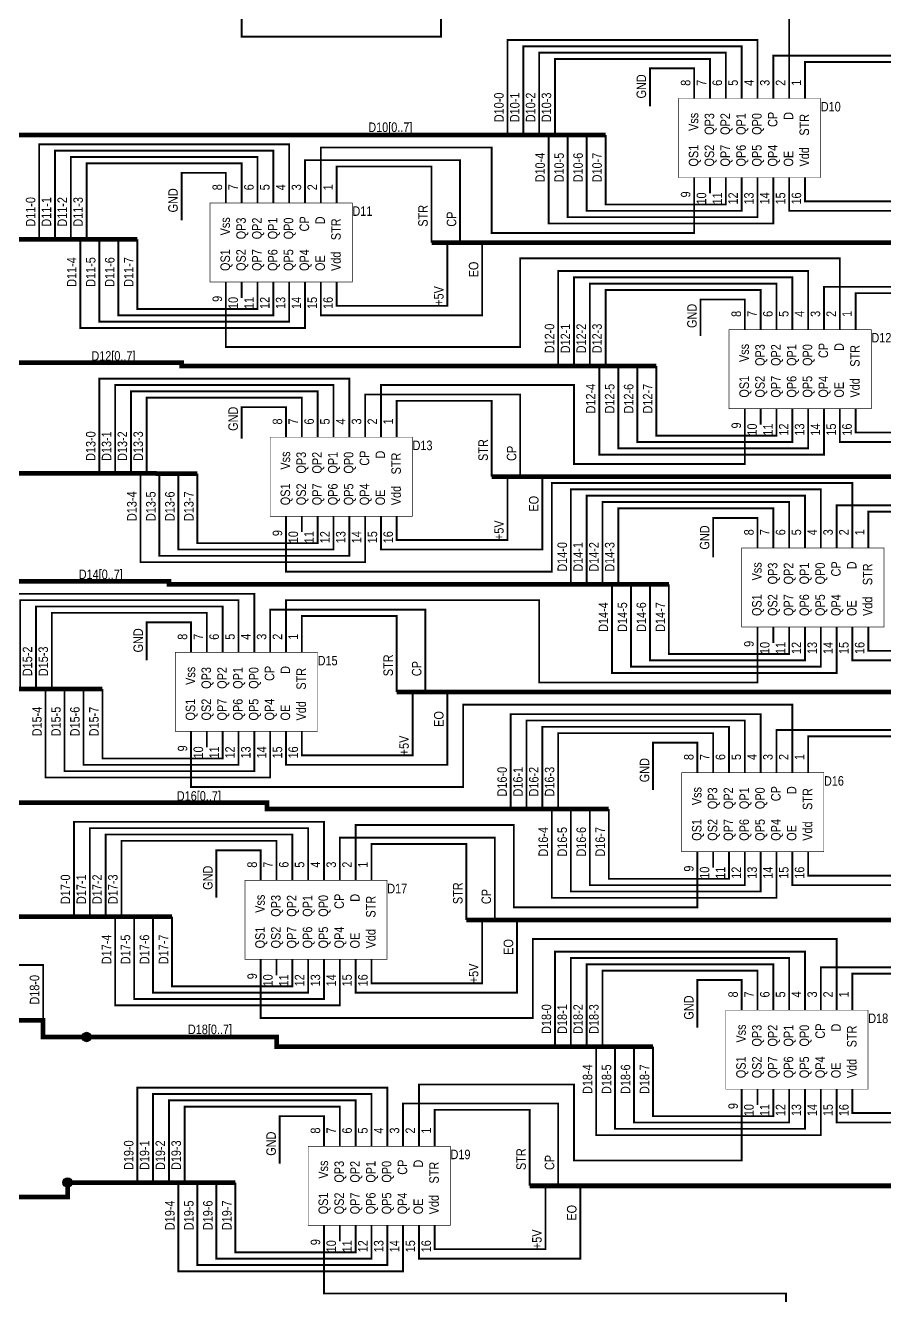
# Model space of a CAD drawing. Header units: millimetres. Extents: x 7140 to 8879, y -16257 to -5062.
# Drawn here: x 7658.9 to 7796.8, y -15413.1 to -15209.2 of the extents above; entities that cross this region are included whole.
import ezdxf

# ---------------------------------------------------------------- set-up
doc = ezdxf.new("R2010")
doc.units = ezdxf.units.MM
doc.styles.get("Standard").update_dxf_attribs({"font": 'ARIALN.TTF', "height": 3.4})

msp = doc.modelspace()

# ---------------------------------------------------------------- linework, layer by layer
for points, const_width in [([(7693.58178, -15202.655), (7693.58178, -15211.037), (7725.58578, -15211.037), (7725.58578, -15207.989), (7781.46578, -15207.989), (7781.46578, -15218.403)], 0.29972), ([(7776.38578, -15218.403), (7776.38578, -15211.545), (7736.25378, -15211.545), (7736.25378, -15226.785)], 0.29972), ([(7773.84578, -15218.403), (7773.84578, -15212.561), (7738.79378, -15212.561), (7738.79378, -15226.785)], 0.29972), ([(7771.30578, -15218.403), (7771.30578, -15213.577), (7741.33378, -15213.577), (7741.33378, -15226.785)], 0.29972), ([(7768.76578, -15218.403), (7768.76578, -15214.593), (7743.87378, -15214.593), (7743.87378, -15226.785)], 0.29972), ([(7778.92578, -15218.403), (7778.92578, -15214.085), (7803.81778, -15214.085), (7803.81778, -15227.293)], 0.29972), ([(7759.11378, -15222.213), (7759.11378, -15216.117), (7766.22578, -15216.117), (7766.22578, -15218.403)], 0.29972), ([(7784.00578, -15218.403), (7784.00578, -15215.101), (7799.24578, -15215.101), (7799.24578, -15227.293)], 0.29972), ([(7766.22578, -15220.943), (7766.22578, -15218.403)], 0.29972), ([(7768.76578, -15220.943), (7768.76578, -15218.403)], 0.29972), ([(7771.30578, -15220.943), (7771.30578, -15218.403)], 0.29972), ([(7773.84578, -15220.943), (7773.84578, -15218.403)], 0.29972), ([(7776.38578, -15220.943), (7776.38578, -15218.403)], 0.29972), ([(7778.92578, -15220.943), (7778.92578, -15218.403)], 0.29972), ([(7781.46578, -15220.943), (7781.46578, -15218.403)], 0.29972), ([(7784.00578, -15220.943), (7784.00578, -15218.403)], 0.29972), ([(7763.68562, -15220.94346), (7786.52475, -15220.94346), (7786.52475, -15233.62183), (7763.68562, -15233.62183), (7763.68562, -15220.94346)], 0.09906), ([(7496.47778, -15225.769), (7655.86278, -15225.769), (7655.86278, -15226.785), (7752.00178, -15226.785)], 0.7493), ([(7778.92578, -15236.183), (7778.92578, -15241.009), (7742.85778, -15241.009), (7742.85778, -15226.785)], 0.29972), ([(7776.38578, -15236.183), (7776.38578, -15239.993), (7745.90578, -15239.993), (7745.90578, -15226.785)], 0.29972), ([(7773.84578, -15236.183), (7773.84578, -15238.977), (7748.95378, -15238.977), (7748.95378, -15226.785)], 0.29972), ([(7771.30578, -15236.183), (7771.30578, -15237.961), (7752.00178, -15237.961), (7752.00178, -15226.785)], 0.29972), ([(7701.20178, -15235.167), (7701.20178, -15228.309), (7661.06978, -15228.309), (7661.06978, -15243.549)], 0.29972), ([(7706.28178, -15235.167), (7706.28178, -15228.817), (7733.71378, -15228.817), (7733.71378, -15242.533), (7766.22578, -15242.533), (7766.22578, -15236.183)], 0.29972), ([(7781.46578, -15236.183), (7781.46578, -15238.977), (7807.37378, -15238.977), (7807.37378, -15227.293)], 0.29972), ([(7784.00578, -15236.183), (7784.00578, -15237.453), (7801.78578, -15237.453), (7801.78578, -15227.293)], 0.29972), ([(7698.66178, -15235.167), (7698.66178, -15229.325), (7663.60978, -15229.325), (7663.60978, -15243.549)], 0.29972), ([(7696.12178, -15235.167), (7696.12178, -15230.341), (7666.14978, -15230.341), (7666.14978, -15243.549)], 0.29972), ([(7703.74178, -15235.167), (7703.74178, -15230.849), (7728.63378, -15230.849), (7728.63378, -15244.057)], 0.29972), ([(7693.58178, -15235.167), (7693.58178, -15231.357), (7668.68978, -15231.357), (7668.68978, -15243.549)], 0.29972), ([(7683.92978, -15240.501), (7683.92978, -15232.881), (7691.04178, -15232.881), (7691.04178, -15235.167)], 0.29972), ([(7708.82178, -15235.167), (7708.82178, -15231.865), (7724.06178, -15231.865), (7724.06178, -15244.057)], 0.29972), ([(7766.22578, -15233.643), (7766.22578, -15236.183)], 0.29972), ([(7768.76578, -15233.643), (7768.76578, -15236.183)], 0.29972), ([(7771.30578, -15233.643), (7771.30578, -15236.183)], 0.29972), ([(7773.84578, -15233.643), (7773.84578, -15236.183)], 0.29972), ([(7776.38578, -15233.643), (7776.38578, -15236.183)], 0.29972), ([(7778.92578, -15233.643), (7778.92578, -15236.183)], 0.29972), ([(7781.46578, -15233.643), (7781.46578, -15236.183)], 0.29972), ([(7784.00578, -15233.643), (7784.00578, -15236.183)], 0.29972), ([(7691.04178, -15237.707), (7691.04178, -15235.167)], 0.29972), ([(7693.58178, -15237.707), (7693.58178, -15235.167)], 0.29972), ([(7696.12178, -15237.707), (7696.12178, -15235.167)], 0.29972), ([(7698.66178, -15237.707), (7698.66178, -15235.167)], 0.29972), ([(7701.20178, -15237.707), (7701.20178, -15235.167)], 0.29972), ([(7703.74178, -15237.707), (7703.74178, -15235.167)], 0.29972), ([(7706.28178, -15237.707), (7706.28178, -15235.167)], 0.29972), ([(7708.82178, -15237.707), (7708.82178, -15235.167)], 0.29972), ([(7688.50154, -15237.70634), (7711.34067, -15237.70634), (7711.34067, -15250.38604), (7688.50154, -15250.38604), (7688.50154, -15237.70634)], 0.09906), ([(7282.10178, -15249.137), (7470.06178, -15249.137), (7470.06178, -15243.549), (7676.81778, -15243.549)], 0.7493), ([(7703.74178, -15252.947), (7703.74178, -15257.773), (7667.67378, -15257.773), (7667.67378, -15243.549)], 0.29972), ([(7701.20178, -15252.947), (7701.20178, -15256.757), (7670.72178, -15256.757), (7670.72178, -15243.549)], 0.29972), ([(7698.66178, -15252.947), (7698.66178, -15255.741), (7673.76978, -15255.741), (7673.76978, -15243.549)], 0.29972), ([(7696.12178, -15252.947), (7696.12178, -15254.725), (7676.81778, -15254.725), (7676.81778, -15243.549)], 0.29972), ([(7706.28178, -15252.947), (7706.28178, -15255.741), (7732.18978, -15255.741), (7732.18978, -15244.057)], 0.29972), ([(7708.82178, -15252.947), (7708.82178, -15254.217), (7726.60178, -15254.217), (7726.60178, -15244.057)], 0.29972), ([(7724.06178, -15244.057), (7821.59778, -15244.057)], 0.7493), ([(7691.04178, -15252.947), (7691.04178, -15260.821), (7738.28578, -15260.821), (7738.28578, -15246.597), (7789.59378, -15246.597), (7789.59378, -15255.487)], 0.29972), ([(7784.51378, -15255.487), (7784.51378, -15248.629), (7744.38178, -15248.629), (7744.38178, -15263.869)], 0.29972), ([(7691.04178, -15250.407), (7691.04178, -15252.947)], 0.29972), ([(7693.58178, -15250.407), (7693.58178, -15252.947)], 0.29972), ([(7696.12178, -15250.407), (7696.12178, -15252.947)], 0.29972), ([(7698.66178, -15250.407), (7698.66178, -15252.947)], 0.29972), ([(7701.20178, -15250.407), (7701.20178, -15252.947)], 0.29972), ([(7703.74178, -15250.407), (7703.74178, -15252.947)], 0.29972), ([(7706.28178, -15250.407), (7706.28178, -15252.947)], 0.29972), ([(7708.82178, -15250.407), (7708.82178, -15252.947)], 0.29972), ([(7781.97378, -15255.487), (7781.97378, -15249.645), (7746.92178, -15249.645), (7746.92178, -15263.869)], 0.29972), ([(7779.43378, -15255.487), (7779.43378, -15250.661), (7749.46178, -15250.661), (7749.46178, -15263.869)], 0.29972), ([(7787.05378, -15255.487), (7787.05378, -15251.169), (7811.94578, -15251.169), (7811.94578, -15264.377)], 0.29972), ([(7776.89378, -15255.487), (7776.89378, -15251.677), (7752.00178, -15251.677), (7752.00178, -15263.869)], 0.29972), ([(7767.24178, -15259.043), (7767.24178, -15253.201), (7774.35378, -15253.201), (7774.35378, -15255.487)], 0.29972), ([(7792.13378, -15255.487), (7792.13378, -15252.185), (7807.37378, -15252.185), (7807.37378, -15264.377)], 0.29972), ([(7774.35378, -15258.027), (7774.35378, -15255.487)], 0.29972), ([(7776.89378, -15258.027), (7776.89378, -15255.487)], 0.29972), ([(7779.43378, -15258.027), (7779.43378, -15255.487)], 0.29972), ([(7781.97378, -15258.027), (7781.97378, -15255.487)], 0.29972), ([(7784.51378, -15258.027), (7784.51378, -15255.487)], 0.29972), ([(7787.05378, -15258.027), (7787.05378, -15255.487)], 0.29972), ([(7789.59378, -15258.027), (7789.59378, -15255.487)], 0.29972), ([(7792.13378, -15258.027), (7792.13378, -15255.487)], 0.29972), ([(7771.81353, -15258.02695), (7794.65265, -15258.02695), (7794.65265, -15270.70533), (7771.81353, -15270.70533), (7771.81353, -15258.02695)], 0.09906), ([(7495.96978, -15263.361), (7683.92978, -15263.361), (7683.92978, -15263.869), (7760.12978, -15263.869)], 0.7493), ([(7787.05378, -15273.267), (7787.05378, -15278.093), (7750.98578, -15278.093), (7750.98578, -15263.869)], 0.29972), ([(7784.51378, -15273.267), (7784.51378, -15277.077), (7754.03378, -15277.077), (7754.03378, -15263.869)], 0.29972), ([(7781.97378, -15273.267), (7781.97378, -15276.061), (7757.08178, -15276.061), (7757.08178, -15263.869)], 0.29972), ([(7779.43378, -15273.267), (7779.43378, -15275.045), (7760.12978, -15275.045), (7760.12978, -15263.869)], 0.29972), ([(7789.59378, -15273.267), (7789.59378, -15276.061), (7815.50178, -15276.061), (7815.50178, -15264.377)], 0.29972), ([(7792.13378, -15273.267), (7792.13378, -15274.537), (7809.91378, -15274.537), (7809.91378, -15264.377)], 0.29972), ([(7710.85378, -15272.759), (7710.85378, -15265.901), (7670.72178, -15265.901), (7670.72178, -15281.141)], 0.29972), ([(7708.31378, -15272.759), (7708.31378, -15266.917), (7673.26178, -15266.917), (7673.26178, -15281.141)], 0.29972), ([(7715.93378, -15272.759), (7715.93378, -15266.917), (7746.92178, -15266.917), (7746.92178, -15279.617), (7774.35378, -15279.617), (7774.35378, -15273.267)], 0.29972), ([(7705.77378, -15272.759), (7705.77378, -15267.933), (7675.80178, -15267.933), (7675.80178, -15281.141)], 0.29972), ([(7703.23378, -15272.759), (7703.23378, -15268.949), (7678.34178, -15268.949), (7678.34178, -15281.141)], 0.29972), ([(7713.39378, -15272.759), (7713.39378, -15268.441), (7738.28578, -15268.441), (7738.28578, -15281.649)], 0.29972), ([(7718.47378, -15272.759), (7718.47378, -15269.457), (7733.71378, -15269.457), (7733.71378, -15281.649)], 0.29972), ([(7693.58178, -15275.553), (7693.58178, -15270.473), (7700.69378, -15270.473), (7700.69378, -15272.759)], 0.29972), ([(7774.35378, -15270.727), (7774.35378, -15273.267)], 0.29972), ([(7776.89378, -15270.727), (7776.89378, -15273.267)], 0.29972), ([(7779.43378, -15270.727), (7779.43378, -15273.267)], 0.29972), ([(7781.97378, -15270.727), (7781.97378, -15273.267)], 0.29972), ([(7784.51378, -15270.727), (7784.51378, -15273.267)], 0.29972), ([(7787.05378, -15270.727), (7787.05378, -15273.267)], 0.29972), ([(7789.59378, -15270.727), (7789.59378, -15273.267)], 0.29972), ([(7792.13378, -15270.727), (7792.13378, -15273.267)], 0.29972), ([(7700.69378, -15275.299), (7700.69378, -15272.759)], 0.29972), ([(7703.23378, -15275.299), (7703.23378, -15272.759)], 0.29972), ([(7705.77378, -15275.299), (7705.77378, -15272.759)], 0.29972), ([(7708.31378, -15275.299), (7708.31378, -15272.759)], 0.29972), ([(7710.85378, -15275.299), (7710.85378, -15272.759)], 0.29972), ([(7713.39378, -15275.299), (7713.39378, -15272.759)], 0.29972), ([(7715.93378, -15275.299), (7715.93378, -15272.759)], 0.29972), ([(7718.47378, -15275.299), (7718.47378, -15272.759)], 0.29972), ([(7698.15417, -15275.2994), (7720.99197, -15275.2994), (7720.99197, -15287.97778), (7698.15417, -15287.97778), (7698.15417, -15275.2994)], 0.09906), ([(7289.21378, -15284.697), (7448.59878, -15284.697), (7457.86978, -15280.633), (7686.46978, -15281.141)], 0.7493), ([(7713.39378, -15290.539), (7713.39378, -15295.365), (7677.32578, -15295.365), (7677.32578, -15281.141)], 0.29972), ([(7710.85378, -15290.539), (7710.85378, -15294.349), (7680.37378, -15294.349), (7680.37378, -15281.141)], 0.29972), ([(7708.31378, -15290.539), (7708.31378, -15293.333), (7683.42178, -15293.333), (7683.42178, -15281.141)], 0.29972), ([(7705.77378, -15290.539), (7705.77378, -15292.317), (7686.46978, -15292.317), (7686.46978, -15281.141)], 0.29972), ([(7715.93378, -15290.539), (7715.93378, -15293.333), (7741.84178, -15293.333), (7741.84178, -15281.649)], 0.29972), ([(7718.47378, -15290.539), (7718.47378, -15291.809), (7736.25378, -15291.809), (7736.25378, -15281.649)], 0.29972), ([(7733.71378, -15281.649), (7821.59778, -15281.649)], 0.7493), ([(7700.69378, -15290.539), (7700.69378, -15296.889), (7743.36578, -15296.889), (7743.36578, -15282.665), (7791.62578, -15282.665), (7791.62578, -15290.539)], 0.29972), ([(7786.54578, -15290.539), (7786.54578, -15283.681), (7746.41378, -15283.681), (7746.41378, -15298.921)], 0.29972), ([(7784.00578, -15290.539), (7784.00578, -15284.697), (7748.95378, -15284.697), (7748.95378, -15298.921)], 0.29972), ([(7781.46578, -15290.539), (7781.46578, -15285.713), (7751.49378, -15285.713), (7751.49378, -15298.921)], 0.29972), ([(7700.69378, -15287.999), (7700.69378, -15290.539)], 0.29972), ([(7703.23378, -15287.999), (7703.23378, -15290.539)], 0.29972), ([(7705.77378, -15287.999), (7705.77378, -15290.539)], 0.29972), ([(7708.31378, -15287.999), (7708.31378, -15290.539)], 0.29972), ([(7710.85378, -15287.999), (7710.85378, -15290.539)], 0.29972), ([(7713.39378, -15287.999), (7713.39378, -15290.539)], 0.29972), ([(7715.93378, -15287.999), (7715.93378, -15290.539)], 0.29972), ([(7718.47378, -15287.999), (7718.47378, -15290.539)], 0.29972), ([(7778.92578, -15290.539), (7778.92578, -15286.729), (7754.03378, -15286.729), (7754.03378, -15298.921)], 0.29972), ([(7789.08578, -15290.539), (7789.08578, -15286.221), (7813.97778, -15286.221), (7813.97778, -15299.429)], 0.29972), ([(7794.16578, -15290.539), (7794.16578, -15287.237), (7809.40578, -15287.237), (7809.40578, -15299.429)], 0.29972), ([(7769.27378, -15294.603), (7769.27378, -15288.253), (7776.38578, -15288.253), (7776.38578, -15290.539)], 0.29972), ([(7776.38578, -15293.079), (7776.38578, -15290.539)], 0.29972), ([(7778.92578, -15293.079), (7778.92578, -15290.539)], 0.29972), ([(7781.46578, -15293.079), (7781.46578, -15290.539)], 0.29972), ([(7784.00578, -15293.079), (7784.00578, -15290.539)], 0.29972), ([(7786.54578, -15293.079), (7786.54578, -15290.539)], 0.29972), ([(7789.08578, -15293.079), (7789.08578, -15290.539)], 0.29972), ([(7791.62578, -15293.079), (7791.62578, -15290.539)], 0.29972), ([(7794.16578, -15293.079), (7794.16578, -15290.539)], 0.29972), ([(7773.84517, -15293.07878), (7796.6843, -15293.07878), (7796.6843, -15305.75848), (7773.84517, -15305.75848), (7773.84517, -15293.07878)], 0.09906), ([(7493.93778, -15298.413), (7681.89778, -15298.413), (7681.89778, -15298.921), (7762.16178, -15298.921)], 0.7493), ([(7789.08578, -15308.319), (7789.08578, -15313.145), (7753.01778, -15313.145), (7753.01778, -15298.921)], 0.29972), ([(7786.54578, -15308.319), (7786.54578, -15312.129), (7756.06578, -15312.129), (7756.06578, -15298.921)], 0.29972), ([(7784.00578, -15308.319), (7784.00578, -15311.113), (7759.11378, -15311.113), (7759.11378, -15298.921)], 0.29972), ([(7781.46578, -15308.319), (7781.46578, -15310.097), (7762.16178, -15310.097), (7762.16178, -15298.921)], 0.29972), ([(7791.62578, -15308.319), (7791.62578, -15311.113), (7817.53378, -15311.113), (7817.53378, -15299.429)], 0.29972), ([(7794.16578, -15308.319), (7794.16578, -15309.589), (7811.94578, -15309.589), (7811.94578, -15299.429)], 0.29972), ([(7695.61378, -15307.303), (7695.61378, -15300.445), (7655.48178, -15300.445), (7655.48178, -15315.685)], 0.29972), ([(7693.07378, -15307.303), (7693.07378, -15301.461), (7658.02178, -15301.461), (7658.02178, -15315.685)], 0.29972), ([(7700.69378, -15307.303), (7700.69378, -15301.461), (7741.33378, -15301.461), (7741.33378, -15314.669), (7776.38578, -15314.669), (7776.38578, -15308.319)], 0.29972), ([(7690.53378, -15307.303), (7690.53378, -15302.477), (7660.56178, -15302.477), (7660.56178, -15315.685)], 0.29972), ([(7687.99378, -15307.303), (7687.99378, -15303.493), (7663.10178, -15303.493), (7663.10178, -15315.685)], 0.29972), ([(7698.15378, -15307.303), (7698.15378, -15302.985), (7723.04578, -15302.985), (7723.04578, -15316.193)], 0.29972), ([(7703.23378, -15307.303), (7703.23378, -15304.001), (7718.47378, -15304.001), (7718.47378, -15316.193)], 0.29972), ([(7678.34178, -15311.113), (7678.34178, -15305.017), (7685.45378, -15305.017), (7685.45378, -15307.303)], 0.29972), ([(7776.38578, -15305.779), (7776.38578, -15308.319)], 0.29972), ([(7778.92578, -15305.779), (7778.92578, -15308.319)], 0.29972), ([(7781.46578, -15305.779), (7781.46578, -15308.319)], 0.29972), ([(7784.00578, -15305.779), (7784.00578, -15308.319)], 0.29972), ([(7786.54578, -15305.779), (7786.54578, -15308.319)], 0.29972), ([(7789.08578, -15305.779), (7789.08578, -15308.319)], 0.29972), ([(7791.62578, -15305.779), (7791.62578, -15308.319)], 0.29972), ([(7794.16578, -15305.779), (7794.16578, -15308.319)], 0.29972), ([(7685.45378, -15309.843), (7685.45378, -15307.303)], 0.29972), ([(7687.99378, -15309.843), (7687.99378, -15307.303)], 0.29972), ([(7690.53378, -15309.843), (7690.53378, -15307.303)], 0.29972), ([(7693.07378, -15309.843), (7693.07378, -15307.303)], 0.29972), ([(7695.61378, -15309.843), (7695.61378, -15307.303)], 0.29972), ([(7698.15378, -15309.843), (7698.15378, -15307.303)], 0.29972), ([(7700.69378, -15309.843), (7700.69378, -15307.303)], 0.29972), ([(7703.23378, -15309.843), (7703.23378, -15307.303)], 0.29972), ([(7682.91353, -15309.84299), (7705.75265, -15309.84299), (7705.75265, -15322.52137), (7682.91353, -15322.52137), (7682.91353, -15309.84299)], 0.09906), ([(7286.67378, -15319.749), (7636.68578, -15319.749), (7636.68578, -15315.685), (7671.22978, -15315.685)], 0.7493), ([(7698.15378, -15325.083), (7698.15378, -15329.909), (7662.08578, -15329.909), (7662.08578, -15315.685)], 0.29972), ([(7695.61378, -15325.083), (7695.61378, -15328.893), (7665.13378, -15328.893), (7665.13378, -15315.685)], 0.29972), ([(7693.07378, -15325.083), (7693.07378, -15327.877), (7668.18178, -15327.877), (7668.18178, -15315.685)], 0.29972), ([(7690.53378, -15325.083), (7690.53378, -15326.861), (7671.22978, -15326.861), (7671.22978, -15315.685)], 0.29972), ([(7700.69378, -15325.083), (7700.69378, -15327.877), (7726.60178, -15327.877), (7726.60178, -15316.193)], 0.29972), ([(7703.23378, -15325.083), (7703.23378, -15326.353), (7721.01378, -15326.353), (7721.01378, -15316.193)], 0.29972), ([(7718.47378, -15316.193), (7821.59778, -15316.193)], 0.7493), ([(7781.97378, -15326.607), (7781.97378, -15318.225), (7729.14178, -15318.225), (7729.14178, -15331.433), (7685.45378, -15331.433), (7685.45378, -15325.083)], 0.29972), ([(7776.89378, -15326.607), (7776.89378, -15319.749), (7736.76178, -15319.749), (7736.76178, -15334.989)], 0.29972), ([(7685.45378, -15322.543), (7685.45378, -15325.083)], 0.29972), ([(7687.99378, -15322.543), (7687.99378, -15325.083)], 0.29972), ([(7690.53378, -15322.543), (7690.53378, -15325.083)], 0.29972), ([(7693.07378, -15322.543), (7693.07378, -15325.083)], 0.29972), ([(7695.61378, -15322.543), (7695.61378, -15325.083)], 0.29972), ([(7698.15378, -15322.543), (7698.15378, -15325.083)], 0.29972), ([(7700.69378, -15322.543), (7700.69378, -15325.083)], 0.29972), ([(7703.23378, -15322.543), (7703.23378, -15325.083)], 0.29972), ([(7774.35378, -15326.607), (7774.35378, -15320.765), (7739.30178, -15320.765), (7739.30178, -15334.989)], 0.29972), ([(7771.81378, -15326.607), (7771.81378, -15321.781), (7741.84178, -15321.781), (7741.84178, -15334.989)], 0.29972), ([(7779.43378, -15326.607), (7779.43378, -15322.289), (7804.32578, -15322.289), (7804.32578, -15335.497)], 0.29972), ([(7769.27378, -15326.607), (7769.27378, -15322.797), (7744.38178, -15322.797), (7744.38178, -15334.989)], 0.29972), ([(7759.62178, -15331.941), (7759.62178, -15324.321), (7766.73378, -15324.321), (7766.73378, -15326.607)], 0.29972), ([(7784.51378, -15326.607), (7784.51378, -15323.305), (7799.75378, -15323.305), (7799.75378, -15335.497)], 0.29972), ([(7766.73378, -15329.147), (7766.73378, -15326.607)], 0.29972), ([(7769.27378, -15329.147), (7769.27378, -15326.607)], 0.29972), ([(7771.81378, -15329.147), (7771.81378, -15326.607)], 0.29972), ([(7774.35378, -15329.147), (7774.35378, -15326.607)], 0.29972), ([(7776.89378, -15329.147), (7776.89378, -15326.607)], 0.29972), ([(7779.43378, -15329.147), (7779.43378, -15326.607)], 0.29972), ([(7781.97378, -15329.147), (7781.97378, -15326.607)], 0.29972), ([(7784.51378, -15329.147), (7784.51378, -15326.607)], 0.29972), ([(7764.19387, -15329.14711), (7787.03299, -15329.14711), (7787.03299, -15341.82548), (7764.19387, -15341.82548), (7764.19387, -15329.14711)], 0.09906), ([(7497.49378, -15333.973), (7697.64578, -15333.973), (7697.64578, -15334.989), (7752.50978, -15334.989)], 0.7493), ([(7779.43378, -15344.387), (7779.43378, -15349.213), (7743.36578, -15349.213), (7743.36578, -15334.989)], 0.29972), ([(7776.89378, -15344.387), (7776.89378, -15348.197), (7746.41378, -15348.197), (7746.41378, -15334.989)], 0.29972), ([(7774.35378, -15344.387), (7774.35378, -15347.181), (7749.46178, -15347.181), (7749.46178, -15334.989)], 0.29972), ([(7771.81378, -15344.387), (7771.81378, -15346.165), (7752.50978, -15346.165), (7752.50978, -15334.989)], 0.29972), ([(7706.78978, -15343.879), (7706.78978, -15337.021), (7666.65778, -15337.021), (7666.65778, -15352.261)], 0.29972), ([(7781.97378, -15344.387), (7781.97378, -15347.181), (7807.88178, -15347.181), (7807.88178, -15335.497)], 0.29972), ([(7784.51378, -15344.387), (7784.51378, -15345.657), (7802.29378, -15345.657), (7802.29378, -15335.497)], 0.29972), ([(7704.24978, -15343.879), (7704.24978, -15338.037), (7669.19778, -15338.037), (7669.19778, -15352.261)], 0.29972), ([(7701.70978, -15343.879), (7701.70978, -15339.053), (7671.73778, -15339.053), (7671.73778, -15352.261)], 0.29972), ([(7711.86978, -15343.879), (7711.86978, -15337.529), (7737.26978, -15337.529), (7737.26978, -15350.737), (7766.73378, -15350.737), (7766.73378, -15344.387)], 0.29972), ([(7699.16978, -15343.879), (7699.16978, -15340.069), (7674.27778, -15340.069), (7674.27778, -15352.261)], 0.29972), ([(7709.32978, -15343.879), (7709.32978, -15339.561), (7734.22178, -15339.561), (7734.22178, -15352.769)], 0.29972), ([(7714.40978, -15343.879), (7714.40978, -15340.577), (7729.64978, -15340.577), (7729.64978, -15352.769)], 0.29972), ([(7689.51778, -15349.213), (7689.51778, -15341.593), (7696.62978, -15341.593), (7696.62978, -15343.879)], 0.29972), ([(7766.73378, -15341.847), (7766.73378, -15344.387)], 0.29972), ([(7769.27378, -15341.847), (7769.27378, -15344.387)], 0.29972), ([(7771.81378, -15341.847), (7771.81378, -15344.387)], 0.29972), ([(7774.35378, -15341.847), (7774.35378, -15344.387)], 0.29972), ([(7776.89378, -15341.847), (7776.89378, -15344.387)], 0.29972), ([(7779.43378, -15341.847), (7779.43378, -15344.387)], 0.29972), ([(7781.97378, -15341.847), (7781.97378, -15344.387)], 0.29972), ([(7784.51378, -15341.847), (7784.51378, -15344.387)], 0.29972), ([(7696.62978, -15346.419), (7696.62978, -15343.879)], 0.29972), ([(7699.16978, -15346.419), (7699.16978, -15343.879)], 0.29972), ([(7701.70978, -15346.419), (7701.70978, -15343.879)], 0.29972), ([(7704.24978, -15346.419), (7704.24978, -15343.879)], 0.29972), ([(7706.78978, -15346.419), (7706.78978, -15343.879)], 0.29972), ([(7709.32978, -15346.419), (7709.32978, -15343.879)], 0.29972), ([(7711.86978, -15346.419), (7711.86978, -15343.879)], 0.29972), ([(7714.40978, -15346.419), (7714.40978, -15343.879)], 0.29972), ([(7694.08956, -15346.41956), (7716.92868, -15346.41956), (7716.92868, -15359.09794), (7694.08956, -15359.09794), (7694.08956, -15346.41956)], 0.09906), ([(7496.47778, -15352.261), (7682.40578, -15352.261)], 0.7493), ([(7709.32978, -15361.659), (7709.32978, -15366.485), (7673.26178, -15366.485), (7673.26178, -15352.261)], 0.29972), ([(7706.78978, -15361.659), (7706.78978, -15365.469), (7676.30978, -15365.469), (7676.30978, -15352.261)], 0.29972), ([(7704.24978, -15361.659), (7704.24978, -15364.453), (7679.35778, -15364.453), (7679.35778, -15352.261)], 0.29972), ([(7701.70978, -15361.659), (7701.70978, -15363.437), (7682.40578, -15363.437), (7682.40578, -15352.261)], 0.29972), ([(7711.86978, -15361.659), (7711.86978, -15364.453), (7737.77778, -15364.453), (7737.77778, -15352.769)], 0.29972), ([(7714.40978, -15361.659), (7714.40978, -15362.929), (7732.18978, -15362.929), (7732.18978, -15352.769)], 0.29972), ([(7729.64978, -15352.769), (7821.59778, -15352.769)], 0.7493), ([(7696.62978, -15361.659), (7696.62978, -15368.517), (7740.31778, -15368.517), (7740.31778, -15355.817), (7789.08578, -15355.817), (7789.08578, -15364.707)], 0.29972), ([(7696.62978, -15359.119), (7696.62978, -15361.659)], 0.29972), ([(7699.16978, -15359.119), (7699.16978, -15361.659)], 0.29972), ([(7701.70978, -15359.119), (7701.70978, -15361.659)], 0.29972), ([(7704.24978, -15359.119), (7704.24978, -15361.659)], 0.29972), ([(7706.78978, -15359.119), (7706.78978, -15361.659)], 0.29972), ([(7709.32978, -15359.119), (7709.32978, -15361.659)], 0.29972), ([(7711.86978, -15359.119), (7711.86978, -15361.659)], 0.29972), ([(7714.40978, -15359.119), (7714.40978, -15361.659)], 0.29972), ([(7784.00578, -15364.707), (7784.00578, -15357.849), (7743.87378, -15357.849), (7743.87378, -15373.089)], 0.29972), ([(7781.46578, -15364.707), (7781.46578, -15358.865), (7746.41378, -15358.865), (7746.41378, -15373.089)], 0.29972), ([(7646.46478, -15360.008), (7661.70478, -15360.008), (7661.70478, -15368.898)], 0.29972), ([(7778.92578, -15364.707), (7778.92578, -15359.881), (7748.95378, -15359.881), (7748.95378, -15373.089)], 0.29972), ([(7776.38578, -15364.707), (7776.38578, -15360.897), (7751.49378, -15360.897), (7751.49378, -15373.089)], 0.29972), ([(7786.54578, -15364.707), (7786.54578, -15360.389), (7811.43778, -15360.389), (7811.43778, -15373.597)], 0.29972), ([(7791.62578, -15364.707), (7791.62578, -15361.405), (7806.86578, -15361.405), (7806.86578, -15373.597)], 0.29972), ([(7766.73378, -15370.041), (7766.73378, -15362.421), (7773.84578, -15362.421), (7773.84578, -15364.707)], 0.29972), ([(7773.84578, -15367.247), (7773.84578, -15364.707)], 0.29972), ([(7776.38578, -15367.247), (7776.38578, -15364.707)], 0.29972), ([(7778.92578, -15367.247), (7778.92578, -15364.707)], 0.29972), ([(7781.46578, -15367.247), (7781.46578, -15364.707)], 0.29972), ([(7784.00578, -15367.247), (7784.00578, -15364.707)], 0.29972), ([(7786.54578, -15367.247), (7786.54578, -15364.707)], 0.29972), ([(7789.08578, -15367.247), (7789.08578, -15364.707)], 0.29972), ([(7791.62578, -15367.247), (7791.62578, -15364.707)], 0.29972), ([(7771.30528, -15367.24709), (7794.14441, -15367.24709), (7794.14441, -15379.92547), (7771.30528, -15379.92547), (7771.30528, -15367.24709)], 0.09906), ([(7668.68978, -15371.565), (7661.70478, -15371.565), (7661.70478, -15368.898), (7502.31978, -15368.898)], 0.7493), ([(7668.68978, -15372.073), (7668.68978, -15371.565)], 0.7493), ([(7668.68978, -15371.565), (7699.16978, -15371.565), (7699.16978, -15373.089), (7759.62178, -15373.089)], 0.7493), ([(7786.54578, -15382.487), (7786.54578, -15387.313), (7750.47778, -15387.313), (7750.47778, -15373.089)], 0.29972), ([(7784.00578, -15382.487), (7784.00578, -15386.297), (7753.52578, -15386.297), (7753.52578, -15373.089)], 0.29972), ([(7781.46578, -15382.487), (7781.46578, -15385.281), (7756.57378, -15385.281), (7756.57378, -15373.089)], 0.29972), ([(7778.92578, -15382.487), (7778.92578, -15384.265), (7759.62178, -15384.265), (7759.62178, -15373.089)], 0.29972), ([(7789.08578, -15382.487), (7789.08578, -15385.281), (7814.99378, -15385.281), (7814.99378, -15373.597)], 0.29972), ([(7791.62578, -15382.487), (7791.62578, -15383.757), (7809.40578, -15383.757), (7809.40578, -15373.597)], 0.29972), ([(7716.94978, -15386.551), (7716.94978, -15379.693), (7676.81778, -15379.693), (7676.81778, -15394.933)], 0.29972), ([(7722.02978, -15386.551), (7722.02978, -15379.185), (7746.92178, -15379.185), (7746.92178, -15391.377), (7773.84578, -15391.377), (7773.84578, -15382.487)], 0.29972), ([(7714.40978, -15386.551), (7714.40978, -15380.709), (7679.35778, -15380.709), (7679.35778, -15394.933)], 0.29972), ([(7711.86978, -15386.551), (7711.86978, -15381.725), (7681.89778, -15381.725), (7681.89778, -15394.933)], 0.29972), ([(7773.84578, -15379.947), (7773.84578, -15382.487)], 0.29972), ([(7776.38578, -15379.947), (7776.38578, -15382.487)], 0.29972), ([(7778.92578, -15379.947), (7778.92578, -15382.487)], 0.29972), ([(7781.46578, -15379.947), (7781.46578, -15382.487)], 0.29972), ([(7784.00578, -15379.947), (7784.00578, -15382.487)], 0.29972), ([(7786.54578, -15379.947), (7786.54578, -15382.487)], 0.29972), ([(7789.08578, -15379.947), (7789.08578, -15382.487)], 0.29972), ([(7791.62578, -15379.947), (7791.62578, -15382.487)], 0.29972), ([(7709.32978, -15386.551), (7709.32978, -15382.741), (7684.43778, -15382.741), (7684.43778, -15394.933)], 0.29972), ([(7719.48978, -15386.551), (7719.48978, -15382.233), (7744.38178, -15382.233), (7744.38178, -15395.441)], 0.29972), ([(7724.56978, -15386.551), (7724.56978, -15383.249), (7739.80978, -15383.249), (7739.80978, -15395.441)], 0.29972), ([(7699.67778, -15391.885), (7699.67778, -15384.265), (7706.78978, -15384.265), (7706.78978, -15386.551)], 0.29972), ([(7706.78978, -15389.091), (7706.78978, -15386.551)], 0.29972), ([(7709.32978, -15389.091), (7709.32978, -15386.551)], 0.29972), ([(7711.86978, -15389.091), (7711.86978, -15386.551)], 0.29972), ([(7714.40978, -15389.091), (7714.40978, -15386.551)], 0.29972), ([(7716.94978, -15389.091), (7716.94978, -15386.551)], 0.29972), ([(7719.48978, -15389.091), (7719.48978, -15386.551)], 0.29972), ([(7722.02978, -15389.091), (7722.02978, -15386.551)], 0.29972), ([(7724.56978, -15389.091), (7724.56978, -15386.551)], 0.29972), ([(7704.25043, -15389.09112), (7727.08823, -15389.09112), (7727.08823, -15401.7695), (7704.25043, -15401.7695), (7704.25043, -15389.09112)], 0.09906), ([(7477.68178, -15397.219), (7665.64178, -15397.219), (7665.64178, -15394.425)], 0.7493), ([(7665.64178, -15394.933), (7692.56578, -15394.933)], 0.7493), ([(7719.48978, -15404.331), (7719.48978, -15409.157), (7683.42178, -15409.157), (7683.42178, -15394.933)], 0.29972), ([(7716.94978, -15404.331), (7716.94978, -15408.141), (7686.46978, -15408.141), (7686.46978, -15394.933)], 0.29972), ([(7714.40978, -15404.331), (7714.40978, -15407.125), (7689.51778, -15407.125), (7689.51778, -15394.933)], 0.29972), ([(7711.86978, -15404.331), (7711.86978, -15406.109), (7692.56578, -15406.109), (7692.56578, -15394.933)], 0.29972), ([(7722.02978, -15404.331), (7722.02978, -15407.125), (7747.93778, -15407.125), (7747.93778, -15395.441)], 0.29972), ([(7724.56978, -15404.331), (7724.56978, -15405.601), (7742.34978, -15405.601), (7742.34978, -15395.441)], 0.29972), ([(7739.80978, -15395.441), (7821.59778, -15395.441)], 0.7493), ([(7706.78978, -15401.791), (7706.78978, -15404.331)], 0.29972), ([(7709.32978, -15401.791), (7709.32978, -15404.331)], 0.29972), ([(7711.86978, -15401.791), (7711.86978, -15404.331)], 0.29972), ([(7714.40978, -15401.791), (7714.40978, -15404.331)], 0.29972), ([(7716.94978, -15401.791), (7716.94978, -15404.331)], 0.29972), ([(7719.48978, -15401.791), (7719.48978, -15404.331)], 0.29972), ([(7722.02978, -15401.791), (7722.02978, -15404.331)], 0.29972), ([(7724.56978, -15401.791), (7724.56978, -15404.331)], 0.29972), ([(7780.95778, -15428.207), (7780.95778, -15412.713), (7706.78978, -15412.713), (7706.78978, -15404.331)], 0.29972)]:
    msp.add_lwpolyline(points, dxfattribs=dict(const_width=const_width))
at = {"const_width": 0.762}
for points in [[(7668.30878, -15371.565, 1), (7669.07078, -15371.565, 1)], [(7665.26078, -15394.933, 1), (7666.02278, -15394.933, 1)]]:
    msp.add_lwpolyline(points, format="xyb", close=True, dxfattribs=at)
for centre, ratio in [((7668.67944, -15371.55462), 0.999989855), ((7668.67944, -15371.55462), 0.999989855), ((7668.67944, -15371.55462), 0.999989855), ((7668.67944, -15371.55462), 0.999989855), ((7668.67944, -15371.55462), 0.999989855), ((7668.67944, -15371.55462), 0.999989855), ((7665.63131, -15394.92206), 0.999993237), ((7665.63131, -15394.92206), 0.999993237)]:
    msp.add_ellipse(centre, major_axis=(0, 0.75112), ratio=ratio)

# ---------------------------------------------------------------- texts
for s, p in [('GND', (7758.49866, -15220.943)), ('8', (7765.61066, -15218.911)), ('7', (7768.15066, -15218.911)), ('6', (7770.69066, -15218.911)), ('5', (7773.23066, -15218.911)), ('4', (7775.77066, -15218.911)), ('3', (7778.31066, -15218.911)), ('2', (7780.85066, -15218.911)), ('1', (7783.39066, -15218.911)), ('D10-0', (7735.63866, -15224.753)), ('D10-1', (7738.17866, -15224.753)), ('D10-2', (7740.71866, -15224.753)), ('D10-3', (7743.25866, -15224.753)), ('Vss', (7766.88066, -15226.15163)), ('QP3', (7769.42066, -15226.78694)), ('QP2', (7771.96066, -15226.78694)), ('QP1', (7774.50066, -15226.78694)), ('QP0', (7777.04066, -15226.78694)), ('CP', (7779.58066, -15225.51633)), ('D', (7782.12066, -15224.37279)), ('STR', (7784.66066, -15226.914)), ('QS1', (7766.88066, -15231.865)), ('QS2', (7769.42066, -15231.865)), ('QP7', (7771.96066, -15231.865)), ('QP6', (7774.50066, -15231.865)), ('QP5', (7777.04066, -15231.865)), ('QP4', (7779.58066, -15231.865)), ('D10-4', (7742.24266, -15234.405)), ('D10-5', (7745.29066, -15234.405)), ('D10-6', (7748.33866, -15234.405)), ('D10-7', (7751.38666, -15234.405)), ('OE', (7782.12066, -15231.865)), ('Vdd', (7784.66066, -15231.865)), ('8', (7690.42666, -15235.675)), ('7', (7692.96666, -15235.675)), ('6', (7695.50666, -15235.675)), ('5', (7698.04666, -15235.675)), ('4', (7700.58666, -15235.675)), ('3', (7703.12666, -15235.675)), ('2', (7705.66666, -15235.675)), ('1', (7708.20666, -15235.675)), ('D11-0', (7660.45466, -15241.517)), ('D11-1', (7662.99466, -15241.517)), ('D11-2', (7665.53466, -15241.517)), ('D11-3', (7668.07466, -15241.517)), ('GND', (7683.31466, -15239.231)), ('9', (7765.61066, -15236.81854)), ('10', (7768.15066, -15237.96209)), ('11', (7770.69066, -15237.96209)), ('12', (7773.23066, -15237.96209)), ('13', (7775.77066, -15237.96209)), ('14', (7778.31066, -15237.96209)), ('15', (7780.85066, -15237.96209)), ('16', (7783.39066, -15237.96209)), ('STR', (7723.44666, -15241.517)), ('Vss', (7691.69666, -15242.91563)), ('QP3', (7694.23666, -15243.55094)), ('QP2', (7696.77666, -15243.55094)), ('QP1', (7699.31666, -15243.55094)), ('QP0', (7701.85666, -15243.55094)), ('CP', (7704.39666, -15242.28033)), ('D', (7706.93666, -15241.13679)), ('STR', (7709.47666, -15243.678)), ('CP', (7728.01866, -15241.517)), ('D11-4', (7667.05866, -15251.169)), ('D11-5', (7670.10666, -15251.169)), ('D11-6', (7673.15466, -15251.169)), ('D11-7', (7676.20266, -15251.169)), ('QS1', (7691.69666, -15248.629)), ('QS2', (7694.23666, -15248.629)), ('QP7', (7696.77666, -15248.629)), ('QP6', (7699.31666, -15248.629)), ('QP5', (7701.85666, -15248.629)), ('QP4', (7704.39666, -15248.629)), ('OE', (7706.93666, -15248.629)), ('Vdd', (7709.47666, -15248.629)), ('EO', (7731.57466, -15249.645)), ('+5V', (7725.98666, -15254.217)), ('9', (7690.42666, -15253.58254)), ('10', (7692.96666, -15254.72609)), ('11', (7695.50666, -15254.72609)), ('12', (7698.04666, -15254.72609)), ('13', (7700.58666, -15254.72609)), ('14', (7703.12666, -15254.72609)), ('15', (7705.66666, -15254.72609)), ('16', (7708.20666, -15254.72609)), ('GND', (7766.62666, -15257.773)), ('8', (7773.73866, -15255.995)), ('7', (7776.27866, -15255.995)), ('6', (7778.81866, -15255.995)), ('5', (7781.35866, -15255.995)), ('4', (7783.89866, -15255.995)), ('3', (7786.43866, -15255.995)), ('2', (7788.97866, -15255.995)), ('1', (7791.51866, -15255.995)), ('D12-0', (7743.76666, -15261.837)), ('D12-1', (7746.30666, -15261.837)), ('D12-2', (7748.84666, -15261.837)), ('D12-3', (7751.38666, -15261.837)), ('Vss', (7775.00866, -15263.23563)), ('QP3', (7777.54866, -15263.87094)), ('QP2', (7780.08866, -15263.87094)), ('QP1', (7782.62866, -15263.87094)), ('QP0', (7785.16866, -15263.87094)), ('CP', (7787.70866, -15262.60033)), ('D', (7790.24866, -15261.45679)), ('STR', (7792.78866, -15263.998)), ('QS1', (7775.00866, -15268.949)), ('QS2', (7777.54866, -15268.949)), ('QP7', (7780.08866, -15268.949)), ('QP6', (7782.62866, -15268.949)), ('QP5', (7785.16866, -15268.949)), ('QP4', (7787.70866, -15268.949)), ('D12-4', (7750.37066, -15271.489)), ('D12-5', (7753.41866, -15271.489)), ('D12-6', (7756.46666, -15271.489)), ('D12-7', (7759.51466, -15271.489)), ('OE', (7790.24866, -15268.949)), ('Vdd', (7792.78866, -15268.949)), ('GND', (7692.96666, -15274.283)), ('8', (7700.07866, -15273.267)), ('7', (7702.61866, -15273.267)), ('6', (7705.15866, -15273.267)), ('5', (7707.69866, -15273.267)), ('4', (7710.23866, -15273.267)), ('3', (7712.77866, -15273.267)), ('2', (7715.31866, -15273.267)), ('1', (7717.85866, -15273.267)), ('9', (7773.73866, -15273.90254)), ('10', (7776.27866, -15275.04609)), ('11', (7778.81866, -15275.04609)), ('12', (7781.35866, -15275.04609)), ('13', (7783.89866, -15275.04609)), ('14', (7786.43866, -15275.04609)), ('15', (7788.97866, -15275.04609)), ('16', (7791.51866, -15275.04609)), ('D13-0', (7670.10666, -15279.109)), ('D13-1', (7672.64666, -15279.109)), ('D13-2', (7675.18666, -15279.109)), ('D13-3', (7677.72666, -15279.109)), ('STR', (7733.09866, -15279.109)), ('Vss', (7701.34866, -15280.50763)), ('QP3', (7703.88866, -15281.14294)), ('QP2', (7706.42866, -15281.14294)), ('QP1', (7708.96866, -15281.14294)), ('QP0', (7711.50866, -15281.14294)), ('CP', (7714.04866, -15279.87233)), ('D', (7716.58866, -15278.72879)), ('CP', (7737.67066, -15279.109)), ('STR', (7719.12866, -15281.27)), ('QS1', (7701.34866, -15286.221)), ('QS2', (7703.88866, -15286.221)), ('QP7', (7706.42866, -15286.221)), ('QP6', (7708.96866, -15286.221)), ('QP5', (7711.50866, -15286.221)), ('QP4', (7714.04866, -15286.221)), ('OE', (7716.58866, -15286.221)), ('Vdd', (7719.12866, -15286.221)), ('D13-4', (7676.71066, -15288.761)), ('D13-5', (7679.75866, -15288.761)), ('D13-6', (7682.80666, -15288.761)), ('D13-7', (7685.85466, -15288.761)), ('EO', (7741.22666, -15287.237)), ('+5V', (7735.63866, -15291.809)), ('GND', (7768.65866, -15293.333)), ('9', (7700.07866, -15291.17454)), ('10', (7702.61866, -15292.31809)), ('11', (7705.15866, -15292.31809)), ('12', (7707.69866, -15292.31809)), ('13', (7710.23866, -15292.31809)), ('14', (7712.77866, -15292.31809)), ('15', (7715.31866, -15292.31809)), ('16', (7717.85866, -15292.31809)), ('8', (7775.77066, -15291.047)), ('7', (7778.31066, -15291.047)), ('6', (7780.85066, -15291.047)), ('5', (7783.39066, -15291.047)), ('4', (7785.93066, -15291.047)), ('3', (7788.47066, -15291.047)), ('2', (7791.01066, -15291.047)), ('1', (7793.55066, -15291.047)), ('D14-0', (7745.79866, -15296.889)), ('D14-1', (7748.33866, -15296.889)), ('D14-2', (7750.87866, -15296.889)), ('D14-3', (7753.41866, -15296.889)), ('Vss', (7777.04066, -15298.28763)), ('QP3', (7779.58066, -15298.92294)), ('QP2', (7782.12066, -15298.92294)), ('QP1', (7784.66066, -15298.92294)), ('QP0', (7787.20066, -15298.92294)), ('CP', (7789.74066, -15297.65233)), ('D', (7792.28066, -15296.50879)), ('STR', (7794.82066, -15299.05)), ('D14-4', (7752.40266, -15306.541)), ('D14-5', (7755.45066, -15306.541)), ('D14-6', (7758.49866, -15306.541)), ('D14-7', (7761.54666, -15306.541)), ('QS1', (7777.04066, -15304.001)), ('QS2', (7779.58066, -15304.001)), ('QP7', (7782.12066, -15304.001)), ('QP6', (7784.66066, -15304.001)), ('QP5', (7787.20066, -15304.001)), ('QP4', (7789.74066, -15304.001)), ('OE', (7792.28066, -15304.001)), ('Vdd', (7794.82066, -15304.001)), ('GND', (7677.72666, -15309.843)), ('8', (7684.83866, -15307.811)), ('7', (7687.37866, -15307.811)), ('6', (7689.91866, -15307.811)), ('5', (7692.45866, -15307.811)), ('4', (7694.99866, -15307.811)), ('3', (7697.53866, -15307.811)), ('2', (7700.07866, -15307.811)), ('1', (7702.61866, -15307.811)), ('9', (7775.77066, -15308.95454)), ('10', (7778.31066, -15310.09809)), ('11', (7780.85066, -15310.09809)), ('12', (7783.39066, -15310.09809)), ('13', (7785.93066, -15310.09809)), ('14', (7788.47066, -15310.09809)), ('15', (7791.01066, -15310.09809)), ('16', (7793.55066, -15310.09809)), ('D15-2', (7659.94666, -15313.653)), ('D15-3', (7662.48666, -15313.653)), ('STR', (7717.85866, -15313.653)), ('Vss', (7686.10866, -15315.05163)), ('QP3', (7688.64866, -15315.68694)), ('QP2', (7691.18866, -15315.68694)), ('QP1', (7693.72866, -15315.68694)), ('QP0', (7696.26866, -15315.68694)), ('CP', (7698.80866, -15314.41633)), ('D', (7701.34866, -15313.27279)), ('STR', (7703.88866, -15315.814)), ('CP', (7722.43066, -15313.653)), ('QS1', (7686.10866, -15320.765)), ('QS2', (7688.64866, -15320.765)), ('QP7', (7691.18866, -15320.765)), ('QP6', (7693.72866, -15320.765)), ('QP5', (7696.26866, -15320.765)), ('QP4', (7698.80866, -15320.765)), ('OE', (7701.34866, -15320.765)), ('Vdd', (7703.88866, -15320.765)), ('D15-4', (7661.47066, -15323.305)), ('D15-5', (7664.51866, -15323.305)), ('D15-6', (7667.56666, -15323.305)), ('D15-7', (7670.61466, -15323.305)), ('EO', (7725.98666, -15321.781)), ('+5V', (7720.39866, -15326.353)), ('9', (7684.83866, -15325.71854)), ('10', (7687.37866, -15326.86209)), ('11', (7689.91866, -15326.86209)), ('12', (7692.45866, -15326.86209)), ('13', (7694.99866, -15326.86209)), ('14', (7697.53866, -15326.86209)), ('15', (7700.07866, -15326.86209)), ('16', (7702.61866, -15326.86209)), ('8', (7766.11866, -15327.115)), ('7', (7768.65866, -15327.115)), ('6', (7771.19866, -15327.115)), ('5', (7773.73866, -15327.115)), ('4', (7776.27866, -15327.115)), ('3', (7778.81866, -15327.115)), ('2', (7781.35866, -15327.115)), ('1', (7783.89866, -15327.115)), ('D16-0', (7736.14666, -15332.957)), ('D16-1', (7738.68666, -15332.957)), ('D16-2', (7741.22666, -15332.957)), ('D16-3', (7743.76666, -15332.957)), ('GND', (7759.00666, -15330.671)), ('Vss', (7767.38866, -15334.35563)), ('QP3', (7769.92866, -15334.99094)), ('QP2', (7772.46866, -15334.99094)), ('QP1', (7775.00866, -15334.99094)), ('QP0', (7777.54866, -15334.99094)), ('CP', (7780.08866, -15333.72033)), ('D', (7782.62866, -15332.57679)), ('STR', (7785.16866, -15335.118)), ('QS1', (7767.38866, -15340.069)), ('QS2', (7769.92866, -15340.069)), ('QP7', (7772.46866, -15340.069)), ('QP6', (7775.00866, -15340.069)), ('QP5', (7777.54866, -15340.069)), ('QP4', (7780.08866, -15340.069)), ('D16-4', (7742.75066, -15342.609)), ('D16-5', (7745.79866, -15342.609)), ('D16-6', (7748.84666, -15342.609)), ('D16-7', (7751.89466, -15342.609)), ('OE', (7782.62866, -15340.069)), ('Vdd', (7785.16866, -15340.069)), ('GND', (7688.90266, -15347.943)), ('8', (7696.01466, -15344.387)), ('7', (7698.55466, -15344.387)), ('6', (7701.09466, -15344.387)), ('5', (7703.63466, -15344.387)), ('4', (7706.17466, -15344.387)), ('3', (7708.71466, -15344.387)), ('2', (7711.25466, -15344.387)), ('1', (7713.79466, -15344.387)), ('9', (7766.11866, -15345.02254)), ('10', (7768.65866, -15346.16609)), ('11', (7771.19866, -15346.16609)), ('12', (7773.73866, -15346.16609)), ('13', (7776.27866, -15346.16609)), ('14', (7778.81866, -15346.16609)), ('15', (7781.35866, -15346.16609)), ('16', (7783.89866, -15346.16609)), ('D17-0', (7666.04266, -15350.229)), ('D17-1', (7668.58266, -15350.229)), ('D17-2', (7671.12266, -15350.229)), ('D17-3', (7673.66266, -15350.229)), ('STR', (7729.03466, -15350.229)), ('Vss', (7697.28466, -15351.62763)), ('QP3', (7699.82466, -15352.26294)), ('QP2', (7702.36466, -15352.26294)), ('QP1', (7704.90466, -15352.26294)), ('QP0', (7707.44466, -15352.26294)), ('CP', (7709.98466, -15350.99233)), ('D', (7712.52466, -15349.84879)), ('STR', (7715.06466, -15352.39)), ('CP', (7733.60666, -15350.229)), ('D17-4', (7672.64666, -15359.881)), ('D17-5', (7675.69466, -15359.881)), ('D17-6', (7678.74266, -15359.881)), ('D17-7', (7681.79066, -15359.881)), ('QS1', (7697.28466, -15357.341)), ('QS2', (7699.82466, -15357.341)), ('QP7', (7702.36466, -15357.341)), ('QP6', (7704.90466, -15357.341)), ('QP5', (7707.44466, -15357.341)), ('QP4', (7709.98466, -15357.341)), ('OE', (7712.52466, -15357.341)), ('Vdd', (7715.06466, -15357.341)), ('EO', (7737.16266, -15358.357)), ('+5V', (7731.57466, -15362.929)), ('D18-0', (7661.08966, -15366.358)), ('9', (7696.01466, -15362.29454)), ('10', (7698.55466, -15363.43809)), ('11', (7701.09466, -15363.43809)), ('12', (7703.63466, -15363.43809)), ('13', (7706.17466, -15363.43809)), ('14', (7708.71466, -15363.43809)), ('15', (7711.25466, -15363.43809)), ('16', (7713.79466, -15363.43809)), ('GND', (7766.11866, -15368.771)), ('8', (7773.23066, -15365.215)), ('7', (7775.77066, -15365.215)), ('6', (7778.31066, -15365.215)), ('5', (7780.85066, -15365.215)), ('4', (7783.39066, -15365.215)), ('3', (7785.93066, -15365.215)), ('2', (7788.47066, -15365.215)), ('1', (7791.01066, -15365.215)), ('D18-0', (7743.25866, -15371.057)), ('D18-1', (7745.79866, -15371.057)), ('D18-2', (7748.33866, -15371.057)), ('D18-3', (7750.87866, -15371.057)), ('CP', (7787.20066, -15371.82033)), ('D', (7789.74066, -15370.67679)), ('Vss', (7774.50066, -15372.45563)), ('QP3', (7777.04066, -15373.09094)), ('QP2', (7779.58066, -15373.09094)), ('QP1', (7782.12066, -15373.09094)), ('QP0', (7784.66066, -15373.09094)), ('STR', (7792.28066, -15373.218)), ('QS1', (7774.50066, -15378.169)), ('QS2', (7777.04066, -15378.169)), ('QP7', (7779.58066, -15378.169)), ('QP6', (7782.12066, -15378.169)), ('QP5', (7784.66066, -15378.169)), ('QP4', (7787.20066, -15378.169)), ('Vdd', (7792.28066, -15378.169)), ('D18-4', (7749.86266, -15380.709)), ('D18-5', (7752.91066, -15380.709)), ('D18-6', (7755.95866, -15380.709)), ('D18-7', (7759.00666, -15380.709)), ('OE', (7789.74066, -15378.169)), ('9', (7773.23066, -15383.12254)), ('10', (7775.77066, -15384.26609)), ('11', (7778.31066, -15384.26609)), ('12', (7780.85066, -15384.26609)), ('13', (7783.39066, -15384.26609)), ('14', (7785.93066, -15384.26609)), ('15', (7788.47066, -15384.26609)), ('16', (7791.01066, -15384.26609)), ('GND', (7699.06266, -15390.615)), ('8', (7706.17466, -15387.059)), ('7', (7708.71466, -15387.059)), ('6', (7711.25466, -15387.059)), ('5', (7713.79466, -15387.059)), ('4', (7716.33466, -15387.059)), ('3', (7718.87466, -15387.059)), ('2', (7721.41466, -15387.059)), ('1', (7723.95466, -15387.059)), ('D19-0', (7676.20266, -15392.901)), ('D19-1', (7678.74266, -15392.901)), ('D19-2', (7681.28266, -15392.901)), ('D19-3', (7683.82266, -15392.901)), ('STR', (7739.19466, -15392.901)), ('Vss', (7707.44466, -15394.29963)), ('QP3', (7709.98466, -15394.93494)), ('QP2', (7712.52466, -15394.93494)), ('QP1', (7715.06466, -15394.93494)), ('QP0', (7717.60466, -15394.93494)), ('CP', (7720.14466, -15393.66433)), ('D', (7722.68466, -15392.52079)), ('STR', (7725.22466, -15395.062)), ('CP', (7743.76666, -15392.901)), ('D19-4', (7682.80666, -15402.553)), ('D19-5', (7685.85466, -15402.553)), ('D19-6', (7688.90266, -15402.553)), ('D19-7', (7691.95066, -15402.553)), ('QS1', (7707.44466, -15400.013)), ('QS2', (7709.98466, -15400.013)), ('QP7', (7712.52466, -15400.013)), ('QP6', (7715.06466, -15400.013)), ('QP5', (7717.60466, -15400.013)), ('QP4', (7720.14466, -15400.013)), ('OE', (7722.68466, -15400.013)), ('Vdd', (7725.22466, -15400.013)), ('EO', (7747.32266, -15401.029)), ('9', (7706.17466, -15404.96654)), ('+5V', (7741.73466, -15405.601)), ('10', (7708.71466, -15406.11009)), ('11', (7711.25466, -15406.11009)), ('12', (7713.79466, -15406.11009)), ('13', (7716.33466, -15406.11009)), ('14', (7718.87466, -15406.11009)), ('15', (7721.41466, -15406.11009)), ('16', (7723.95466, -15406.11009))]:
    msp.add_text(s, height=1.524, rotation=90).set_placement(p)
for s, p in [('D10', (7786.54578, -15223.01612)), ('D10[0..7]', (7713.90178, -15226.31812)), ('D11', (7711.36178, -15239.78012)), ('D12', (7794.67378, -15260.10012)), ('D12[0..7]', (7669.45178, -15263.02112)), ('D13', (7721.01378, -15277.37212)), ('D14[0..7]', (7667.41978, -15298.07312)), ('D15', (7705.77378, -15311.91612)), ('D16', (7787.05378, -15331.22012)), ('D16[0..7]', (7683.16778, -15333.63312)), ('D17', (7716.94978, -15348.49212)), ('D18[0..7]', (7684.94578, -15371.09812)), ('D18', (7794.16578, -15369.32012)), ('D19', (7727.10978, -15391.16412))]:
    msp.add_text(s, height=1.524).set_placement(p)

doc.saveas('drawing.dxf')
